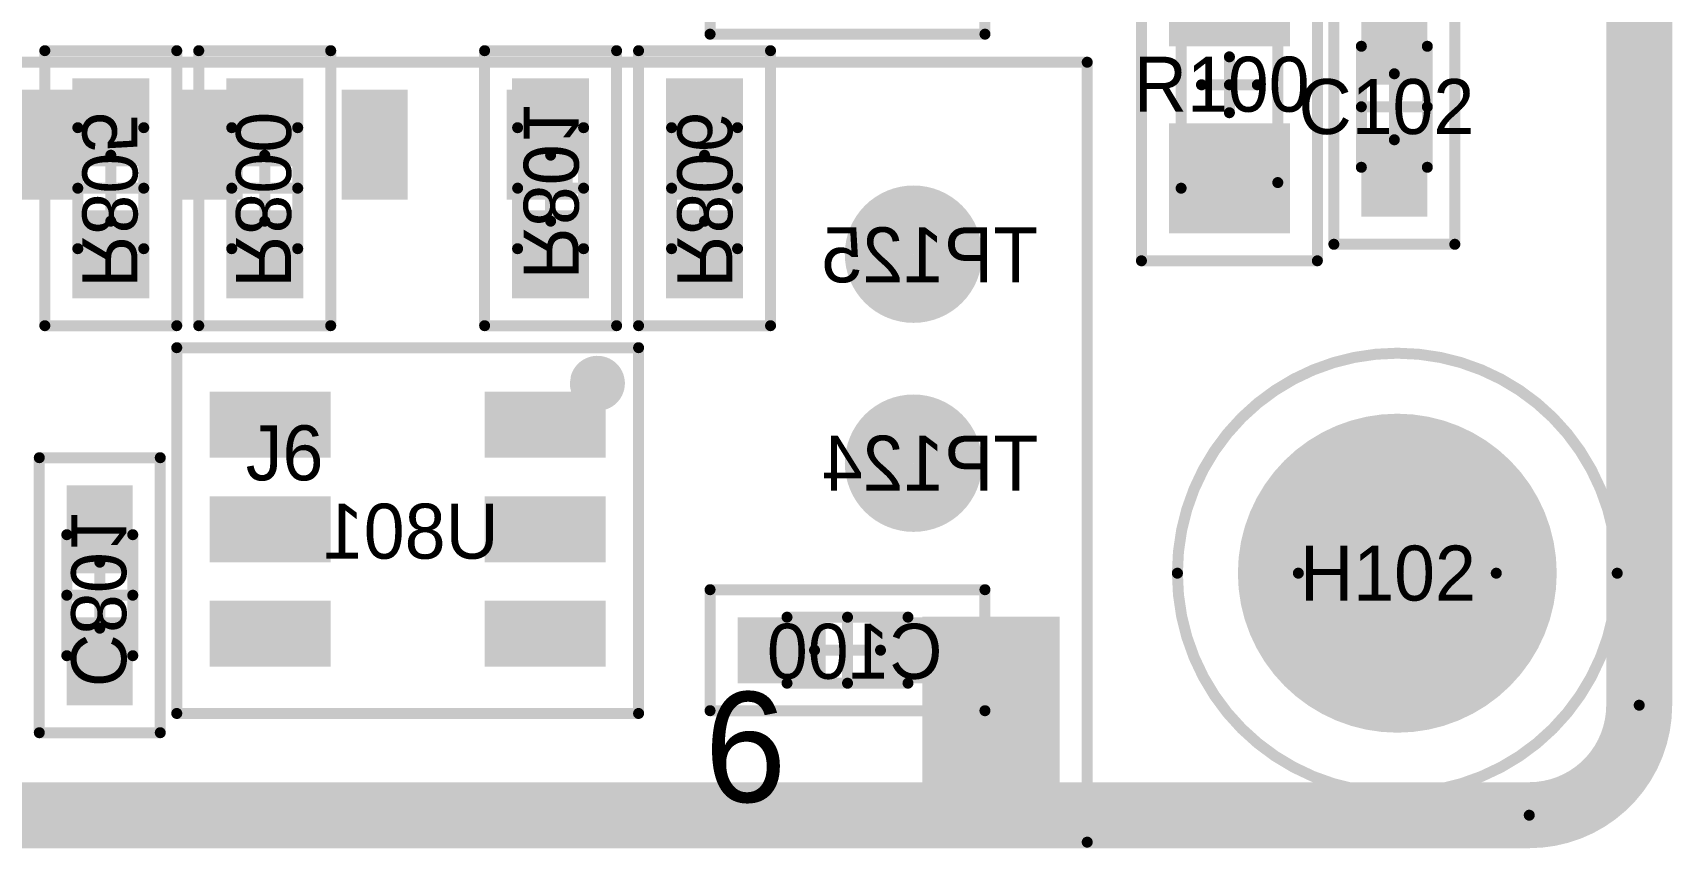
# Model space of a CAD drawing. Header units: millimetres. Extents: x 33.3 to 111.9, y 29.8 to 74.8.
# Drawn here: x 96.96 to 111.87, y 32.7 to 40.11 of the extents above; entities that cross this region are included whole.
import ezdxf

# ---------------------------------------------------------------- set-up
doc = ezdxf.new("R2010")
doc.units = ezdxf.units.MM
for name, color, linetype in [('BottomLayer', 5, 'Continuous'), ('BottomOverlay', 54, 'Continuous'), ('BottomPaste', 16, 'Continuous'), ('KeepOutLayer', 6, 'Continuous'), ('Mechanical1', 6, 'Continuous'), ('Mechanical13', 56, 'Continuous'), ('Mechanical14', 56, 'Continuous'), ('Mechanical15', 56, 'Continuous'), ('Mechanical16', 56, 'Continuous'), ('Mechanical17', 56, 'Continuous'), ('Mechanical8', 56, 'Continuous'), ('MidLayer1', 16, 'Continuous'), ('MidLayer2', 76, 'Continuous'), ('MidLayer3', 90, 'Continuous'), ('MidLayer4', 156, 'Continuous'), ('MidLayer5', 130, 'Continuous'), ('MidLayer6', 216, 'Continuous'), ('MidLayer7', 6, 'Continuous'), ('MidLayer8', 54, 'Continuous'), ('MultiLayer', 9, 'Continuous'), ('PadHoleLayer', 156, 'Continuous'), ('TopLayer', 1, 'Continuous'), ('TopOverlay', 2, 'Continuous'), ('TopPaste', 8, 'Continuous')]:
    doc.layers.add(name, color=color, linetype=linetype)

# ---------------------------------------------------------------- blocks, each defined once
blk = doc.blocks.new('SOT23_6L_B_3')
at = {"layer": 'BottomLayer'}
for points in [[(-1.8, 1.25), (-1.8, 0.65), (-0.7, 1.25), (-0.7, 0.65)], [(0.7, 1.25), (0.7, 0.65), (1.8, 1.25), (1.8, 0.65)], [(-1.8, 0.3), (-1.8, -0.3), (-0.7, 0.3), (-0.7, -0.3)], [(0.7, 0.3), (0.7, -0.3), (1.8, 0.3), (1.8, -0.3)], [(-1.8, -0.65), (-1.8, -1.25), (-0.7, -0.65), (-0.7, -1.25)], [(0.7, -0.65), (0.7, -1.25), (1.8, -0.65), (1.8, -1.25)]]:
    blk.add_solid(points, dxfattribs=at)
at = {"layer": 'BottomOverlay', "const_width": 0.25}
blk.add_lwpolyline([(-1.605, -1.361, -13.700084), (-1.6, -1.325)], format="xyb", dxfattribs=at)
at = {"layer": 'BottomOverlay', "const_width": 0.125}
for points in [[(-1.668, -1.361, 1), (-1.543, -1.361, 1)], [(-1.662, -1.325, 1), (-1.538, -1.325, 1)]]:
    blk.add_lwpolyline(points, format="xyb", close=True, dxfattribs=at)
at = {"layer": 'BottomPaste'}
for points in [[(-1.8, 1.25), (-1.8, 0.65), (-0.7, 1.25), (-0.7, 0.65)], [(0.7, 1.25), (0.7, 0.65), (1.8, 1.25), (1.8, 0.65)], [(-1.8, 0.3), (-1.8, -0.3), (-0.7, 0.3), (-0.7, -0.3)], [(0.7, 0.3), (0.7, -0.3), (1.8, 0.3), (1.8, -0.3)], [(-1.8, -0.65), (-1.8, -1.25), (-0.7, -0.65), (-0.7, -1.25)], [(0.7, -0.65), (0.7, -1.25), (1.8, -0.65), (1.8, -1.25)]]:
    blk.add_solid(points, dxfattribs=at)
at = {"layer": 'Mechanical16', "const_width": 0.1}
for points in [[(2.1, 1.675), (-2.1, 1.675)], [(-2.1, 1.675), (-2.1, -1.65)], [(2.1, 1.675), (2.1, -1.65)], [(2.1, -1.65), (-2.1, -1.65)]]:
    blk.add_lwpolyline(points, dxfattribs=at)
at = {"layer": 'Mechanical16', "const_width": 0.05}
for points in [[(-2.125, 1.675, 1), (-2.075, 1.675, 1)], [(-2.125, 1.675, 1), (-2.075, 1.675, 1)], [(2.075, 1.675, 1), (2.125, 1.675, 1)], [(2.075, 1.675, 1), (2.125, 1.675, 1)], [(-2.125, -1.65, 1), (-2.075, -1.65, 1)], [(-2.125, -1.65, 1), (-2.075, -1.65, 1)], [(2.075, -1.65, 1), (2.125, -1.65, 1)], [(2.075, -1.65, 1), (2.125, -1.65, 1)]]:
    blk.add_lwpolyline(points, format="xyb", close=True, dxfattribs=at)
blk = doc.blocks.new('RESC0402_1005__N_B_44')
at = {"layer": 'BottomLayer'}
for points in [[(-1, 0.35), (-1, -0.35), (-0.2, 0.35), (-0.2, -0.35)], [(0.2, 0.35), (0.2, -0.35), (1, 0.35), (1, -0.35)]]:
    blk.add_solid(points, dxfattribs=at)
at = {"layer": 'BottomPaste'}
for points in [[(-1, 0.35), (-1, -0.35), (-0.2, 0.35), (-0.2, -0.35)], [(0.2, 0.35), (0.2, -0.35), (1, 0.35), (1, -0.35)]]:
    blk.add_solid(points, dxfattribs=at)
at = {"layer": 'Mechanical14', "const_width": 0.1}
for points in [[(0.55, 0.3), (-0.55, 0.3)], [(-0.55, -0.3), (-0.55, 0.3)], [(0.55, -0.3), (0.55, 0.3)], [(0.55, -0.3), (-0.55, -0.3)]]:
    blk.add_lwpolyline(points, dxfattribs=at)
at = {"layer": 'Mechanical14', "const_width": 0.05}
for points in [[(-0.575, 0.3, 1), (-0.525, 0.3, 1)], [(-0.575, 0.3, 1), (-0.525, 0.3, 1)], [(0.525, 0.3, 1), (0.575, 0.3, 1)], [(0.525, 0.3, 1), (0.575, 0.3, 1)], [(-0.575, -0.3, 1), (-0.525, -0.3, 1)], [(-0.575, -0.3, 1), (-0.525, -0.3, 1)], [(0.525, -0.3, 1), (0.575, -0.3, 1)], [(0.525, -0.3, 1), (0.575, -0.3, 1)]]:
    blk.add_lwpolyline(points, format="xyb", close=True, dxfattribs=at)
at = {"layer": 'Mechanical16', "const_width": 0.1}
for points in [[(1.25, 0.6), (-1.25, 0.6)], [(-1.25, -0.6), (-1.25, 0.6)], [(1.25, -0.6), (1.25, 0.6)], [(1.25, -0.6), (-1.25, -0.6)]]:
    blk.add_lwpolyline(points, dxfattribs=at)
at = {"layer": 'Mechanical16', "const_width": 0.05}
for points in [[(-1.275, 0.6, 1), (-1.225, 0.6, 1)], [(-1.275, 0.6, 1), (-1.225, 0.6, 1)], [(1.225, 0.6, 1), (1.275, 0.6, 1)], [(1.225, 0.6, 1), (1.275, 0.6, 1)], [(-1.275, -0.6, 1), (-1.225, -0.6, 1)], [(-1.275, -0.6, 1), (-1.225, -0.6, 1)], [(1.225, -0.6, 1), (1.275, -0.6, 1)], [(1.225, -0.6, 1), (1.275, -0.6, 1)]]:
    blk.add_lwpolyline(points, format="xyb", close=True, dxfattribs=at)
at = {"layer": 'Mechanical17', "const_width": 0.1}
for points in [[(0, -0.3), (0, 0.3)], [(0.3, 0), (-0.3, 0)]]:
    blk.add_lwpolyline(points, dxfattribs=at)
at = {"layer": 'Mechanical17', "const_width": 0.05}
for points in [[(-0.025, 0.3, 1), (0.025, 0.3, 1)], [(-0.325, 0, 1), (-0.275, 0, 1)], [(0.275, 0, 1), (0.325, 0, 1)], [(-0.025, -0.3, 1), (0.025, -0.3, 1)]]:
    blk.add_lwpolyline(points, format="xyb", close=True, dxfattribs=at)
blk = doc.blocks.new('RESC0402_1005__N_B_45')
at = {"layer": 'BottomLayer'}
for points in [[(-1, 0.35), (-1, -0.35), (-0.2, 0.35), (-0.2, -0.35)], [(0.2, 0.35), (0.2, -0.35), (1, 0.35), (1, -0.35)]]:
    blk.add_solid(points, dxfattribs=at)
at = {"layer": 'BottomPaste'}
for points in [[(-1, 0.35), (-1, -0.35), (-0.2, 0.35), (-0.2, -0.35)], [(0.2, 0.35), (0.2, -0.35), (1, 0.35), (1, -0.35)]]:
    blk.add_solid(points, dxfattribs=at)
at = {"layer": 'Mechanical14', "const_width": 0.1}
for points in [[(0.55, 0.3), (-0.55, 0.3)], [(-0.55, -0.3), (-0.55, 0.3)], [(0.55, -0.3), (0.55, 0.3)], [(0.55, -0.3), (-0.55, -0.3)]]:
    blk.add_lwpolyline(points, dxfattribs=at)
at = {"layer": 'Mechanical14', "const_width": 0.05}
for points in [[(-0.575, 0.3, 1), (-0.525, 0.3, 1)], [(-0.575, 0.3, 1), (-0.525, 0.3, 1)], [(0.525, 0.3, 1), (0.575, 0.3, 1)], [(0.525, 0.3, 1), (0.575, 0.3, 1)], [(-0.575, -0.3, 1), (-0.525, -0.3, 1)], [(-0.575, -0.3, 1), (-0.525, -0.3, 1)], [(0.525, -0.3, 1), (0.575, -0.3, 1)], [(0.525, -0.3, 1), (0.575, -0.3, 1)]]:
    blk.add_lwpolyline(points, format="xyb", close=True, dxfattribs=at)
at = {"layer": 'Mechanical16', "const_width": 0.1}
for points in [[(1.25, 0.6), (-1.25, 0.6)], [(-1.25, -0.6), (-1.25, 0.6)], [(1.25, -0.6), (1.25, 0.6)], [(1.25, -0.6), (-1.25, -0.6)]]:
    blk.add_lwpolyline(points, dxfattribs=at)
at = {"layer": 'Mechanical16', "const_width": 0.05}
for points in [[(-1.275, 0.6, 1), (-1.225, 0.6, 1)], [(-1.275, 0.6, 1), (-1.225, 0.6, 1)], [(1.225, 0.6, 1), (1.275, 0.6, 1)], [(1.225, 0.6, 1), (1.275, 0.6, 1)], [(-1.275, -0.6, 1), (-1.225, -0.6, 1)], [(-1.275, -0.6, 1), (-1.225, -0.6, 1)], [(1.225, -0.6, 1), (1.275, -0.6, 1)], [(1.225, -0.6, 1), (1.275, -0.6, 1)]]:
    blk.add_lwpolyline(points, format="xyb", close=True, dxfattribs=at)
at = {"layer": 'Mechanical17', "const_width": 0.1}
for points in [[(0, -0.3), (0, 0.3)], [(0.3, 0), (-0.3, 0)]]:
    blk.add_lwpolyline(points, dxfattribs=at)
at = {"layer": 'Mechanical17', "const_width": 0.05}
for points in [[(-0.025, 0.3, 1), (0.025, 0.3, 1)], [(-0.325, 0, 1), (-0.275, 0, 1)], [(0.275, 0, 1), (0.325, 0, 1)], [(-0.025, -0.3, 1), (0.025, -0.3, 1)]]:
    blk.add_lwpolyline(points, format="xyb", close=True, dxfattribs=at)
blk = doc.blocks.new('RESC0402_1005__N_46')
at = {"layer": 'Mechanical13', "const_width": 0.1}
for points in [[(-0.55, 0.3), (0.55, 0.3)], [(-0.55, -0.3), (-0.55, 0.3)], [(0.55, -0.3), (0.55, 0.3)], [(-0.55, -0.3), (0.55, -0.3)]]:
    blk.add_lwpolyline(points, dxfattribs=at)
at = {"layer": 'Mechanical13', "const_width": 0.05}
for points in [[(-0.575, 0.3, 1), (-0.525, 0.3, 1)], [(-0.575, 0.3, 1), (-0.525, 0.3, 1)], [(0.525, 0.3, 1), (0.575, 0.3, 1)], [(0.525, 0.3, 1), (0.575, 0.3, 1)], [(-0.575, -0.3, 1), (-0.525, -0.3, 1)], [(-0.575, -0.3, 1), (-0.525, -0.3, 1)], [(0.525, -0.3, 1), (0.575, -0.3, 1)], [(0.525, -0.3, 1), (0.575, -0.3, 1)]]:
    blk.add_lwpolyline(points, format="xyb", close=True, dxfattribs=at)
at = {"layer": 'Mechanical15', "const_width": 0.1}
for points in [[(-1.25, 0.6), (1.25, 0.6)], [(-1.25, -0.6), (-1.25, 0.6)], [(1.25, -0.6), (1.25, 0.6)], [(-1.25, -0.6), (1.25, -0.6)]]:
    blk.add_lwpolyline(points, dxfattribs=at)
at = {"layer": 'Mechanical15', "const_width": 0.05}
for points in [[(-1.275, 0.6, 1), (-1.225, 0.6, 1)], [(-1.275, 0.6, 1), (-1.225, 0.6, 1)], [(1.225, 0.6, 1), (1.275, 0.6, 1)], [(1.225, 0.6, 1), (1.275, 0.6, 1)], [(-1.275, -0.6, 1), (-1.225, -0.6, 1)], [(-1.275, -0.6, 1), (-1.225, -0.6, 1)], [(1.225, -0.6, 1), (1.275, -0.6, 1)], [(1.225, -0.6, 1), (1.275, -0.6, 1)]]:
    blk.add_lwpolyline(points, format="xyb", close=True, dxfattribs=at)
at = {"layer": 'Mechanical17', "const_width": 0.1}
for points in [[(0, -0.3), (0, 0.3)], [(-0.3, 0), (0.3, 0)]]:
    blk.add_lwpolyline(points, dxfattribs=at)
at = {"layer": 'Mechanical17', "const_width": 0.05}
for points in [[(-0.025, 0.3, 1), (0.025, 0.3, 1)], [(-0.325, 0, 1), (-0.275, 0, 1)], [(0.275, 0, 1), (0.325, 0, 1)], [(-0.025, -0.3, 1), (0.025, -0.3, 1)]]:
    blk.add_lwpolyline(points, format="xyb", close=True, dxfattribs=at)
at = {"layer": 'TopLayer'}
for points in [[(-0.2, -0.35), (-0.2, 0.35), (-1, -0.35), (-1, 0.35)], [(1, -0.35), (1, 0.35), (0.2, -0.35), (0.2, 0.35)]]:
    blk.add_solid(points, dxfattribs=at)
at = {"layer": 'TopPaste'}
for points in [[(-0.2, -0.35), (-0.2, 0.35), (-1, -0.35), (-1, 0.35)], [(1, -0.35), (1, 0.35), (0.2, -0.35), (0.2, 0.35)]]:
    blk.add_solid(points, dxfattribs=at)
blk = doc.blocks.new('RESC0402_1005__N_B_49')
at = {"layer": 'BottomLayer'}
for points in [[(-1, 0.35), (-1, -0.35), (-0.2, 0.35), (-0.2, -0.35)], [(0.2, 0.35), (0.2, -0.35), (1, 0.35), (1, -0.35)]]:
    blk.add_solid(points, dxfattribs=at)
at = {"layer": 'BottomPaste'}
for points in [[(-1, 0.35), (-1, -0.35), (-0.2, 0.35), (-0.2, -0.35)], [(0.2, 0.35), (0.2, -0.35), (1, 0.35), (1, -0.35)]]:
    blk.add_solid(points, dxfattribs=at)
at = {"layer": 'Mechanical14', "const_width": 0.1}
for points in [[(-0.55, 0.3), (0.55, 0.3)], [(-0.55, 0.3), (-0.55, -0.3)], [(0.55, 0.3), (0.55, -0.3)], [(-0.55, -0.3), (0.55, -0.3)]]:
    blk.add_lwpolyline(points, dxfattribs=at)
at = {"layer": 'Mechanical14', "const_width": 0.05}
for points in [[(-0.575, 0.3, 1), (-0.525, 0.3, 1)], [(-0.575, 0.3, 1), (-0.525, 0.3, 1)], [(0.525, 0.3, 1), (0.575, 0.3, 1)], [(0.525, 0.3, 1), (0.575, 0.3, 1)], [(-0.575, -0.3, 1), (-0.525, -0.3, 1)], [(-0.575, -0.3, 1), (-0.525, -0.3, 1)], [(0.525, -0.3, 1), (0.575, -0.3, 1)], [(0.525, -0.3, 1), (0.575, -0.3, 1)]]:
    blk.add_lwpolyline(points, format="xyb", close=True, dxfattribs=at)
at = {"layer": 'Mechanical16', "const_width": 0.1}
for points in [[(-1.25, 0.6), (1.25, 0.6)], [(-1.25, 0.6), (-1.25, -0.6)], [(1.25, 0.6), (1.25, -0.6)], [(-1.25, -0.6), (1.25, -0.6)]]:
    blk.add_lwpolyline(points, dxfattribs=at)
at = {"layer": 'Mechanical16', "const_width": 0.05}
for points in [[(-1.275, 0.6, 1), (-1.225, 0.6, 1)], [(-1.275, 0.6, 1), (-1.225, 0.6, 1)], [(1.225, 0.6, 1), (1.275, 0.6, 1)], [(1.225, 0.6, 1), (1.275, 0.6, 1)], [(-1.275, -0.6, 1), (-1.225, -0.6, 1)], [(-1.275, -0.6, 1), (-1.225, -0.6, 1)], [(1.225, -0.6, 1), (1.275, -0.6, 1)], [(1.225, -0.6, 1), (1.275, -0.6, 1)]]:
    blk.add_lwpolyline(points, format="xyb", close=True, dxfattribs=at)
at = {"layer": 'Mechanical17', "const_width": 0.1}
for points in [[(0, 0.3), (0, -0.3)], [(-0.3, 0), (0.3, 0)]]:
    blk.add_lwpolyline(points, dxfattribs=at)
at = {"layer": 'Mechanical17', "const_width": 0.05}
for points in [[(-0.025, 0.3, 1), (0.025, 0.3, 1)], [(-0.325, 0, 1), (-0.275, 0, 1)], [(0.275, 0, 1), (0.325, 0, 1)], [(-0.025, -0.3, 1), (0.025, -0.3, 1)]]:
    blk.add_lwpolyline(points, format="xyb", close=True, dxfattribs=at)
blk = doc.blocks.new('RESC0402_1005__N_B_50')
at = {"layer": 'BottomLayer'}
for points in [[(-1, 0.35), (-1, -0.35), (-0.2, 0.35), (-0.2, -0.35)], [(0.2, 0.35), (0.2, -0.35), (1, 0.35), (1, -0.35)]]:
    blk.add_solid(points, dxfattribs=at)
at = {"layer": 'BottomPaste'}
for points in [[(-1, 0.35), (-1, -0.35), (-0.2, 0.35), (-0.2, -0.35)], [(0.2, 0.35), (0.2, -0.35), (1, 0.35), (1, -0.35)]]:
    blk.add_solid(points, dxfattribs=at)
at = {"layer": 'Mechanical14', "const_width": 0.1}
for points in [[(-0.55, 0.3), (0.55, 0.3)], [(-0.55, 0.3), (-0.55, -0.3)], [(0.55, 0.3), (0.55, -0.3)], [(-0.55, -0.3), (0.55, -0.3)]]:
    blk.add_lwpolyline(points, dxfattribs=at)
at = {"layer": 'Mechanical14', "const_width": 0.05}
for points in [[(-0.575, 0.3, 1), (-0.525, 0.3, 1)], [(-0.575, 0.3, 1), (-0.525, 0.3, 1)], [(0.525, 0.3, 1), (0.575, 0.3, 1)], [(0.525, 0.3, 1), (0.575, 0.3, 1)], [(-0.575, -0.3, 1), (-0.525, -0.3, 1)], [(-0.575, -0.3, 1), (-0.525, -0.3, 1)], [(0.525, -0.3, 1), (0.575, -0.3, 1)], [(0.525, -0.3, 1), (0.575, -0.3, 1)]]:
    blk.add_lwpolyline(points, format="xyb", close=True, dxfattribs=at)
at = {"layer": 'Mechanical16', "const_width": 0.1}
for points in [[(-1.25, 0.6), (1.25, 0.6)], [(-1.25, 0.6), (-1.25, -0.6)], [(1.25, 0.6), (1.25, -0.6)], [(-1.25, -0.6), (1.25, -0.6)]]:
    blk.add_lwpolyline(points, dxfattribs=at)
at = {"layer": 'Mechanical16', "const_width": 0.05}
for points in [[(-1.275, 0.6, 1), (-1.225, 0.6, 1)], [(-1.275, 0.6, 1), (-1.225, 0.6, 1)], [(1.225, 0.6, 1), (1.275, 0.6, 1)], [(1.225, 0.6, 1), (1.275, 0.6, 1)], [(-1.275, -0.6, 1), (-1.225, -0.6, 1)], [(-1.275, -0.6, 1), (-1.225, -0.6, 1)], [(1.225, -0.6, 1), (1.275, -0.6, 1)], [(1.225, -0.6, 1), (1.275, -0.6, 1)]]:
    blk.add_lwpolyline(points, format="xyb", close=True, dxfattribs=at)
at = {"layer": 'Mechanical17', "const_width": 0.1}
for points in [[(0, 0.3), (0, -0.3)], [(-0.3, 0), (0.3, 0)]]:
    blk.add_lwpolyline(points, dxfattribs=at)
at = {"layer": 'Mechanical17', "const_width": 0.05}
for points in [[(-0.025, 0.3, 1), (0.025, 0.3, 1)], [(-0.325, 0, 1), (-0.275, 0, 1)], [(0.275, 0, 1), (0.325, 0, 1)], [(-0.025, -0.3, 1), (0.025, -0.3, 1)]]:
    blk.add_lwpolyline(points, format="xyb", close=True, dxfattribs=at)
blk = doc.blocks.new('RESC0603_1608__N_197')
at = {"layer": 'Mechanical13'}
for points, const_width in [([(-1.04, 0.44), (-0.84, 0.44)], 0.2), ([(-1.04, 0.44), (-1.04, -0.44)], 0.2), ([(-0.94, 0.439), (0.841, 0.439)], 0.1), ([(-0.94, 0.439), (-0.889, -0.44)], 0.1), ([(-0.84, 0.44), (-0.84, -0.44)], 0.2), ([(0.84, 0.44), (1.04, 0.44)], 0.2), ([(0.84, 0.44), (0.84, -0.44)], 0.2), ([(0.94, 0.439), (0.94, -0.439)], 0.1), ([(1.04, 0.44), (1.04, -0.44)], 0.2), ([(-1.04, -0.44), (-0.84, -0.44)], 0.2), ([(0.94, -0.439), (-0.889, -0.44)], 0.1), ([(0.84, -0.44), (1.04, -0.44)], 0.2)]:
    blk.add_lwpolyline(points, dxfattribs=dict(at, const_width=const_width))
for points, const_width in [([(-1.09, 0.44, 1), (-0.99, 0.44, 1)], 0.1), ([(-1.09, 0.44, 1), (-0.99, 0.44, 1)], 0.1), ([(-0.965, 0.439, 1), (-0.915, 0.439, 1)], 0.05), ([(-0.965, 0.439, 1), (-0.915, 0.439, 1)], 0.05), ([(-0.89, 0.44, 1), (-0.79, 0.44, 1)], 0.1), ([(-0.89, 0.44, 1), (-0.79, 0.44, 1)], 0.1), ([(0.79, 0.44, 1), (0.89, 0.44, 1)], 0.1), ([(0.79, 0.44, 1), (0.89, 0.44, 1)], 0.1), ([(0.816, 0.439, 1), (0.866, 0.439, 1)], 0.05), ([(0.915, 0.439, 1), (0.965, 0.439, 1)], 0.05), ([(0.99, 0.44, 1), (1.09, 0.44, 1)], 0.1), ([(0.99, 0.44, 1), (1.09, 0.44, 1)], 0.1), ([(-1.09, -0.44, 1), (-0.99, -0.44, 1)], 0.1), ([(-1.09, -0.44, 1), (-0.99, -0.44, 1)], 0.1), ([(-0.89, -0.44, 1), (-0.79, -0.44, 1)], 0.1), ([(-0.89, -0.44, 1), (-0.79, -0.44, 1)], 0.1), ([(-0.914, -0.44, 1), (-0.864, -0.44, 1)], 0.05), ([(-0.914, -0.44, 1), (-0.864, -0.44, 1)], 0.05), ([(0.79, -0.44, 1), (0.89, -0.44, 1)], 0.1), ([(0.79, -0.44, 1), (0.89, -0.44, 1)], 0.1), ([(0.915, -0.439, 1), (0.965, -0.439, 1)], 0.05), ([(0.915, -0.439, 1), (0.965, -0.439, 1)], 0.05), ([(0.99, -0.44, 1), (1.09, -0.44, 1)], 0.1), ([(0.99, -0.44, 1), (1.09, -0.44, 1)], 0.1)]:
    blk.add_lwpolyline(points, format="xyb", close=True, dxfattribs=dict(at, const_width=const_width))
at = {"layer": 'Mechanical15', "const_width": 0.1}
for points in [[(-1.6, 0.8), (-1.6, -0.8)], [(-1.6, 0.8), (1.6, 0.8)], [(1.6, 0.8), (1.6, -0.8)], [(-1.6, -0.8), (1.6, -0.8)]]:
    blk.add_lwpolyline(points, dxfattribs=at)
at = {"layer": 'Mechanical15', "const_width": 0.05}
for points in [[(-1.625, 0.8, 1), (-1.575, 0.8, 1)], [(-1.625, 0.8, 1), (-1.575, 0.8, 1)], [(1.575, 0.8, 1), (1.625, 0.8, 1)], [(1.575, 0.8, 1), (1.625, 0.8, 1)], [(-1.625, -0.8, 1), (-1.575, -0.8, 1)], [(-1.625, -0.8, 1), (-1.575, -0.8, 1)], [(1.575, -0.8, 1), (1.625, -0.8, 1)], [(1.575, -0.8, 1), (1.625, -0.8, 1)]]:
    blk.add_lwpolyline(points, format="xyb", close=True, dxfattribs=at)
at = {"layer": 'Mechanical17', "const_width": 0.1}
for points in [[(0, 0.254), (0, 0)], [(-0.254, 0), (0, 0)], [(0.254, 0), (0, 0)], [(0, 0), (0, -0.254)]]:
    blk.add_lwpolyline(points, dxfattribs=at)
at = {"layer": 'Mechanical17', "const_width": 0.05}
for points in [[(-0.025, 0.254, 1), (0.025, 0.254, 1)], [(-0.279, 0, 1), (-0.229, 0, 1)], [(-0.025, 0, 1), (0.025, 0, 1)], [(-0.025, 0, 1), (0.025, 0, 1)], [(-0.025, 0, 1), (0.025, 0, 1)], [(-0.025, 0, 1), (0.025, 0, 1)], [(0.229, 0, 1), (0.279, 0, 1)], [(-0.025, -0.254, 1), (0.025, -0.254, 1)]]:
    blk.add_lwpolyline(points, format="xyb", close=True, dxfattribs=at)
at = {"layer": 'TopLayer'}
for points in [[(-1.35, -0.55), (-0.35, -0.55), (-1.35, 0.55), (-0.35, 0.55)], [(0.35, -0.55), (1.35, -0.55), (0.35, 0.55), (1.35, 0.55)]]:
    blk.add_solid(points, dxfattribs=at)
at = {"layer": 'TopPaste'}
for points in [[(-1.35, -0.55), (-0.35, -0.55), (-1.35, 0.55), (-0.35, 0.55)], [(0.35, -0.55), (1.35, -0.55), (0.35, 0.55), (1.35, 0.55)]]:
    blk.add_solid(points, dxfattribs=at)
blk = doc.blocks.new('504050_0691_213')
at = {"layer": 'Mechanical15', "const_width": 0.1}
for points in [[(-7.23, 3.345), (7.23, 3.345)], [(-7.23, -3.745), (-7.23, 3.345)], [(7.23, -3.745), (7.23, 3.345)], [(-7.23, -3.745), (7.23, -3.745)]]:
    blk.add_lwpolyline(points, dxfattribs=at)
at = {"layer": 'Mechanical15', "const_width": 0.05}
for points in [[(-7.255, 3.345, 1), (-7.205, 3.345, 1)], [(-7.255, 3.345, 1), (-7.205, 3.345, 1)], [(7.205, 3.345, 1), (7.255, 3.345, 1)], [(7.205, 3.345, 1), (7.255, 3.345, 1)], [(-7.255, -3.745, 1), (-7.205, -3.745, 1)], [(-7.255, -3.745, 1), (-7.205, -3.745, 1)], [(7.205, -3.745, 1), (7.255, -3.745, 1)], [(7.205, -3.745, 1), (7.255, -3.745, 1)]]:
    blk.add_lwpolyline(points, format="xyb", close=True, dxfattribs=at)
at = {"layer": 'TopLayer'}
for points in [[(-3.45, 3.095), (-4.05, 3.095), (-3.45, 2.095), (-4.05, 2.095)], [(-1.95, 3.095), (-2.55, 3.095), (-1.95, 2.095), (-2.55, 2.095)], [(-0.45, 3.095), (-1.05, 3.095), (-0.45, 2.095), (-1.05, 2.095)], [(1.05, 3.095), (0.45, 3.095), (1.05, 2.095), (0.45, 2.095)], [(2.55, 3.095), (1.95, 3.095), (2.55, 2.095), (1.95, 2.095)], [(4.05, 3.095), (3.45, 3.095), (4.05, 2.095), (3.45, 2.095)], [(-5.73, -1.695), (-6.98, -1.695), (-5.73, -3.495), (-6.98, -3.495)], [(5.73, -3.495), (6.98, -3.495), (5.73, -1.695), (6.98, -1.695)]]:
    blk.add_solid(points, dxfattribs=at)
at = {"layer": 'TopPaste'}
for points in [[(-3.45, 3.095), (-4.05, 3.095), (-3.45, 2.095), (-4.05, 2.095)], [(-1.95, 3.095), (-2.55, 3.095), (-1.95, 2.095), (-2.55, 2.095)], [(-0.45, 3.095), (-1.05, 3.095), (-0.45, 2.095), (-1.05, 2.095)], [(1.05, 3.095), (0.45, 3.095), (1.05, 2.095), (0.45, 2.095)], [(2.55, 3.095), (1.95, 3.095), (2.55, 2.095), (1.95, 2.095)], [(4.05, 3.095), (3.45, 3.095), (4.05, 2.095), (3.45, 2.095)], [(-5.73, -1.695), (-6.98, -1.695), (-5.73, -3.495), (-6.98, -3.495)], [(5.73, -3.495), (6.98, -3.495), (5.73, -1.695), (6.98, -1.695)]]:
    blk.add_solid(points, dxfattribs=at)
at = {"layer": 'TopOverlay'}
for s, p in [('1', (-3.75, -3.38)), ('6', (3.75, -3.38))]:
    blk.add_text(s, height=1, dxfattribs=at).set_placement(p)
blk = doc.blocks.new('H____1_8____PT_218')
at = {"layer": 'BottomLayer', "const_width": 1.45}
blk.add_lwpolyline([(-0.725, 0, 1), (0.725, 0, 1)], format="xyb", close=True, dxfattribs=at)
at = {"layer": 'Mechanical8'}
for points, const_width in [([(2, 0, 1), (-2, 0, 1)], 0.1), ([(-2.025, 0, 1), (-1.975, 0, 1)], 0.05), ([(1.975, 0, 1), (2.025, 0, 1)], 0.05)]:
    blk.add_lwpolyline(points, format="xyb", close=True, dxfattribs=dict(at, const_width=const_width))
at = {"layer": 'MidLayer1', "const_width": 1.45}
blk.add_lwpolyline([(-0.725, 0, 1), (0.725, 0, 1)], format="xyb", close=True, dxfattribs=at)
at = {"layer": 'MidLayer2', "const_width": 1.45}
blk.add_lwpolyline([(-0.725, 0, 1), (0.725, 0, 1)], format="xyb", close=True, dxfattribs=at)
at = {"layer": 'MidLayer3', "const_width": 1.45}
blk.add_lwpolyline([(-0.725, 0, 1), (0.725, 0, 1)], format="xyb", close=True, dxfattribs=at)
at = {"layer": 'MidLayer4', "const_width": 1.45}
blk.add_lwpolyline([(-0.725, 0, 1), (0.725, 0, 1)], format="xyb", close=True, dxfattribs=at)
at = {"layer": 'MidLayer5', "const_width": 1.45}
blk.add_lwpolyline([(-0.725, 0, 1), (0.725, 0, 1)], format="xyb", close=True, dxfattribs=at)
at = {"layer": 'MidLayer6', "const_width": 1.45}
blk.add_lwpolyline([(-0.725, 0, 1), (0.725, 0, 1)], format="xyb", close=True, dxfattribs=at)
at = {"layer": 'MidLayer7', "const_width": 1.45}
blk.add_lwpolyline([(-0.725, 0, 1), (0.725, 0, 1)], format="xyb", close=True, dxfattribs=at)
at = {"layer": 'MidLayer8', "const_width": 1.45}
blk.add_lwpolyline([(-0.725, 0, 1), (0.725, 0, 1)], format="xyb", close=True, dxfattribs=at)
at = {"layer": 'MultiLayer', "const_width": 1.45}
blk.add_lwpolyline([(-0.725, 0, 1), (0.725, 0, 1)], format="xyb", close=True, dxfattribs=at)
at = {"layer": 'PadHoleLayer', "const_width": 0.9}
blk.add_lwpolyline([(-0.45, 0, 1), (0.45, 0, 1)], format="xyb", close=True, dxfattribs=at)
at = {"layer": 'TopLayer', "const_width": 1.45}
blk.add_lwpolyline([(-0.725, 0, 1), (0.725, 0, 1)], format="xyb", close=True, dxfattribs=at)
blk = doc.blocks.new('CAPC0402_1005__N_B_224')
at = {"layer": 'BottomLayer'}
for points in [[(-1, 0.3), (-1, -0.3), (-0.2, 0.3), (-0.2, -0.3)], [(0.2, 0.3), (0.2, -0.3), (1, 0.3), (1, -0.3)]]:
    blk.add_solid(points, dxfattribs=at)
at = {"layer": 'BottomPaste'}
for points in [[(-1, 0.3), (-1, -0.3), (-0.2, 0.3), (-0.2, -0.3)], [(0.2, 0.3), (0.2, -0.3), (1, 0.3), (1, -0.3)]]:
    blk.add_solid(points, dxfattribs=at)
at = {"layer": 'Mechanical14', "const_width": 0.1}
for points in [[(-0.55, 0.3), (0.55, 0.3)], [(-0.55, 0.3), (-0.55, -0.3)], [(0.55, 0.3), (0.55, -0.3)], [(-0.55, -0.3), (0.55, -0.3)]]:
    blk.add_lwpolyline(points, dxfattribs=at)
at = {"layer": 'Mechanical14', "const_width": 0.05}
for points in [[(-0.575, 0.3, 1), (-0.525, 0.3, 1)], [(-0.575, 0.3, 1), (-0.525, 0.3, 1)], [(0.525, 0.3, 1), (0.575, 0.3, 1)], [(0.525, 0.3, 1), (0.575, 0.3, 1)], [(-0.575, -0.3, 1), (-0.525, -0.3, 1)], [(-0.575, -0.3, 1), (-0.525, -0.3, 1)], [(0.525, -0.3, 1), (0.575, -0.3, 1)], [(0.525, -0.3, 1), (0.575, -0.3, 1)]]:
    blk.add_lwpolyline(points, format="xyb", close=True, dxfattribs=at)
at = {"layer": 'Mechanical16', "const_width": 0.1}
for points in [[(-1.25, 0.55), (1.25, 0.55)], [(-1.25, 0.55), (-1.25, -0.55)], [(1.25, 0.55), (1.25, -0.55)], [(-1.25, -0.55), (1.25, -0.55)]]:
    blk.add_lwpolyline(points, dxfattribs=at)
at = {"layer": 'Mechanical16', "const_width": 0.05}
for points in [[(-1.275, 0.55, 1), (-1.225, 0.55, 1)], [(-1.275, 0.55, 1), (-1.225, 0.55, 1)], [(1.225, 0.55, 1), (1.275, 0.55, 1)], [(1.225, 0.55, 1), (1.275, 0.55, 1)], [(-1.275, -0.55, 1), (-1.225, -0.55, 1)], [(-1.275, -0.55, 1), (-1.225, -0.55, 1)], [(1.225, -0.55, 1), (1.275, -0.55, 1)], [(1.225, -0.55, 1), (1.275, -0.55, 1)]]:
    blk.add_lwpolyline(points, format="xyb", close=True, dxfattribs=at)
at = {"layer": 'Mechanical17', "const_width": 0.1}
for points in [[(0, 0.3), (0, -0.3)], [(-0.3, 0), (0.3, 0)]]:
    blk.add_lwpolyline(points, dxfattribs=at)
at = {"layer": 'Mechanical17', "const_width": 0.05}
for points in [[(-0.025, 0.3, 1), (0.025, 0.3, 1)], [(-0.325, 0, 1), (-0.275, 0, 1)], [(0.275, 0, 1), (0.325, 0, 1)], [(-0.025, -0.3, 1), (0.025, -0.3, 1)]]:
    blk.add_lwpolyline(points, format="xyb", close=True, dxfattribs=at)
blk = doc.blocks.new('CAPC0402_1005__N_340')
at = {"layer": 'Mechanical13', "const_width": 0.1}
for points in [[(-0.55, 0.3), (0.55, 0.3)], [(-0.55, 0.3), (-0.55, -0.3)], [(0.55, 0.3), (0.55, -0.3)], [(-0.55, -0.3), (0.55, -0.3)]]:
    blk.add_lwpolyline(points, dxfattribs=at)
at = {"layer": 'Mechanical13', "const_width": 0.05}
for points in [[(-0.575, 0.3, 1), (-0.525, 0.3, 1)], [(-0.575, 0.3, 1), (-0.525, 0.3, 1)], [(0.525, 0.3, 1), (0.575, 0.3, 1)], [(0.525, 0.3, 1), (0.575, 0.3, 1)], [(-0.575, -0.3, 1), (-0.525, -0.3, 1)], [(-0.575, -0.3, 1), (-0.525, -0.3, 1)], [(0.525, -0.3, 1), (0.575, -0.3, 1)], [(0.525, -0.3, 1), (0.575, -0.3, 1)]]:
    blk.add_lwpolyline(points, format="xyb", close=True, dxfattribs=at)
at = {"layer": 'Mechanical15', "const_width": 0.1}
for points in [[(-1.25, 0.55), (1.25, 0.55)], [(-1.25, 0.55), (-1.25, -0.55)], [(1.25, 0.55), (1.25, -0.55)], [(-1.25, -0.55), (1.25, -0.55)]]:
    blk.add_lwpolyline(points, dxfattribs=at)
at = {"layer": 'Mechanical15', "const_width": 0.05}
for points in [[(-1.275, 0.55, 1), (-1.225, 0.55, 1)], [(-1.275, 0.55, 1), (-1.225, 0.55, 1)], [(1.225, 0.55, 1), (1.275, 0.55, 1)], [(1.225, 0.55, 1), (1.275, 0.55, 1)], [(-1.275, -0.55, 1), (-1.225, -0.55, 1)], [(-1.275, -0.55, 1), (-1.225, -0.55, 1)], [(1.225, -0.55, 1), (1.275, -0.55, 1)], [(1.225, -0.55, 1), (1.275, -0.55, 1)]]:
    blk.add_lwpolyline(points, format="xyb", close=True, dxfattribs=at)
at = {"layer": 'Mechanical17', "const_width": 0.1}
for points in [[(0, 0.3), (0, -0.3)], [(-0.3, 0), (0.3, 0)]]:
    blk.add_lwpolyline(points, dxfattribs=at)
at = {"layer": 'Mechanical17', "const_width": 0.05}
for points in [[(-0.025, 0.3, 1), (0.025, 0.3, 1)], [(-0.325, 0, 1), (-0.275, 0, 1)], [(0.275, 0, 1), (0.325, 0, 1)], [(-0.025, -0.3, 1), (0.025, -0.3, 1)]]:
    blk.add_lwpolyline(points, format="xyb", close=True, dxfattribs=at)
at = {"layer": 'TopLayer'}
for points in [[(-0.2, -0.3), (-0.2, 0.3), (-1, -0.3), (-1, 0.3)], [(1, -0.3), (1, 0.3), (0.2, -0.3), (0.2, 0.3)]]:
    blk.add_solid(points, dxfattribs=at)
at = {"layer": 'TopPaste'}
for points in [[(-0.2, -0.3), (-0.2, 0.3), (-1, -0.3), (-1, 0.3)], [(1, -0.3), (1, 0.3), (0.2, -0.3), (0.2, 0.3)]]:
    blk.add_solid(points, dxfattribs=at)
blk = doc.blocks.new('CAPC0402_1005__N_B_342')
at = {"layer": 'BottomLayer'}
for points in [[(-1, 0.3), (-1, -0.3), (-0.2, 0.3), (-0.2, -0.3)], [(0.2, 0.3), (0.2, -0.3), (1, 0.3), (1, -0.3)]]:
    blk.add_solid(points, dxfattribs=at)
at = {"layer": 'BottomPaste'}
for points in [[(-1, 0.3), (-1, -0.3), (-0.2, 0.3), (-0.2, -0.3)], [(0.2, 0.3), (0.2, -0.3), (1, 0.3), (1, -0.3)]]:
    blk.add_solid(points, dxfattribs=at)
at = {"layer": 'Mechanical14', "const_width": 0.1}
for points in [[(0.55, 0.3), (-0.55, 0.3)], [(-0.55, 0.3), (-0.55, -0.3)], [(0.55, 0.3), (0.55, -0.3)], [(0.55, -0.3), (-0.55, -0.3)]]:
    blk.add_lwpolyline(points, dxfattribs=at)
at = {"layer": 'Mechanical14', "const_width": 0.05}
for points in [[(-0.575, 0.3, 1), (-0.525, 0.3, 1)], [(-0.575, 0.3, 1), (-0.525, 0.3, 1)], [(0.525, 0.3, 1), (0.575, 0.3, 1)], [(0.525, 0.3, 1), (0.575, 0.3, 1)], [(-0.575, -0.3, 1), (-0.525, -0.3, 1)], [(-0.575, -0.3, 1), (-0.525, -0.3, 1)], [(0.525, -0.3, 1), (0.575, -0.3, 1)], [(0.525, -0.3, 1), (0.575, -0.3, 1)]]:
    blk.add_lwpolyline(points, format="xyb", close=True, dxfattribs=at)
at = {"layer": 'Mechanical16', "const_width": 0.1}
for points in [[(1.25, 0.55), (-1.25, 0.55)], [(-1.25, 0.55), (-1.25, -0.55)], [(1.25, 0.55), (1.25, -0.55)], [(1.25, -0.55), (-1.25, -0.55)]]:
    blk.add_lwpolyline(points, dxfattribs=at)
at = {"layer": 'Mechanical16', "const_width": 0.05}
for points in [[(-1.275, 0.55, 1), (-1.225, 0.55, 1)], [(-1.275, 0.55, 1), (-1.225, 0.55, 1)], [(1.225, 0.55, 1), (1.275, 0.55, 1)], [(1.225, 0.55, 1), (1.275, 0.55, 1)], [(-1.275, -0.55, 1), (-1.225, -0.55, 1)], [(-1.275, -0.55, 1), (-1.225, -0.55, 1)], [(1.225, -0.55, 1), (1.275, -0.55, 1)], [(1.225, -0.55, 1), (1.275, -0.55, 1)]]:
    blk.add_lwpolyline(points, format="xyb", close=True, dxfattribs=at)
at = {"layer": 'Mechanical17', "const_width": 0.1}
for points in [[(0, 0.3), (0, -0.3)], [(0.3, 0), (-0.3, 0)]]:
    blk.add_lwpolyline(points, dxfattribs=at)
at = {"layer": 'Mechanical17', "const_width": 0.05}
for points in [[(-0.025, 0.3, 1), (0.025, 0.3, 1)], [(-0.325, 0, 1), (-0.275, 0, 1)], [(0.275, 0, 1), (0.325, 0, 1)], [(-0.025, -0.3, 1), (0.025, -0.3, 1)]]:
    blk.add_lwpolyline(points, format="xyb", close=True, dxfattribs=at)
blk = doc.blocks.new('TP_1_25___TOP_B_343')
at = {"layer": 'BottomLayer', "const_width": 0.625}
blk.add_lwpolyline([(-0.312, 0, 1), (0.312, 0, 1)], format="xyb", close=True, dxfattribs=at)
at = {"layer": 'BottomPaste', "const_width": 0.625}
blk.add_lwpolyline([(-0.312, 0, 1), (0.312, 0, 1)], format="xyb", close=True, dxfattribs=at)
blk = doc.blocks.new('TP_1_25___TOP_B_344')
at = {"layer": 'BottomLayer', "const_width": 0.625}
blk.add_lwpolyline([(-0.312, 0, 1), (0.312, 0, 1)], format="xyb", close=True, dxfattribs=at)
at = {"layer": 'BottomPaste', "const_width": 0.625}
blk.add_lwpolyline([(-0.312, 0, 1), (0.312, 0, 1)], format="xyb", close=True, dxfattribs=at)

msp = doc.modelspace()

# ---------------------------------------------------------------- linework, layer by layer
at = {"layer": 'KeepOutLayer', "const_width": 0.6}
for points in [[(111.567, 33.999), (111.567, 68.499)], [(34.567, 32.999), (110.567, 32.999)]]:
    msp.add_lwpolyline(points, dxfattribs=at)
msp.add_lwpolyline([(111.567, 33.999, -0.414214), (110.567, 32.999)], format="xyb", dxfattribs=at)
at = {"layer": 'KeepOutLayer', "const_width": 0.3}
for points in [[(111.417, 33.999, 1), (111.717, 33.999, 1)], [(111.417, 33.999, 1), (111.717, 33.999, 1)], [(110.417, 32.999, 1), (110.717, 32.999, 1)], [(110.417, 32.999, 1), (110.717, 32.999, 1)]]:
    msp.add_lwpolyline(points, format="xyb", close=True, dxfattribs=at)
at = {"layer": 'Mechanical1', "const_width": 0.1}
for points in [[(111.567, 33.999), (111.567, 68.499)], [(34.567, 32.999), (110.567, 32.999)]]:
    msp.add_lwpolyline(points, dxfattribs=at)
at = {"layer": 'Mechanical1'}
for points, const_width in [([(110.267, 35.199, 1), (108.467, 35.199, 1)], 0.1), ([(108.442, 35.199, 1), (108.492, 35.199, 1)], 0.05), ([(110.242, 35.199, 1), (110.292, 35.199, 1)], 0.05), ([(111.542, 33.999, 1), (111.592, 33.999, 1)], 0.05), ([(111.542, 33.999, 1), (111.592, 33.999, 1)], 0.05), ([(110.542, 32.999, 1), (110.592, 32.999, 1)], 0.05), ([(110.542, 32.999, 1), (110.592, 32.999, 1)], 0.05)]:
    msp.add_lwpolyline(points, format="xyb", close=True, dxfattribs=dict(at, const_width=const_width))
at = {"layer": 'Mechanical1', "const_width": 0.1}
msp.add_lwpolyline([(111.567, 33.999, -0.414214), (110.567, 32.999)], format="xyb", dxfattribs=at)

# ---------------------------------------------------------------- block references
for name, p, rotation in [('RESC0402_1005__N_46', (104.367, 40.699), 360), ('RESC0603_1608__N_197', (107.84, 39.639), 90), ('CAPC0402_1005__N_340', (109.34, 39.439), 90), ('RESC0402_1005__N_B_45', (97.667, 38.699), 270), ('RESC0402_1005__N_B_50', (99.067, 38.699), 90), ('RESC0402_1005__N_B_49', (101.667, 38.699), 90), ('RESC0402_1005__N_B_44', (103.067, 38.699), 270), ('504050_0691_213', (99.317, 36.499), 360), ('TP_1_25___TOP_B_344', (104.967, 38.099), 90), ('SOT23_6L_B_3', (100.367, 35.599), 180), ('TP_1_25___TOP_B_343', (104.967, 36.199), 90), ('CAPC0402_1005__N_B_224', (97.567, 34.999), 90), ('CAPC0402_1005__N_B_342', (104.367, 34.499), 180)]:
    msp.add_blockref(name, p, dxfattribs=dict(rotation=rotation))
msp.add_blockref('H____1_8____PT_218', (109.367, 35.199))

# ---------------------------------------------------------------- texts
at = {"layer": 'BottomOverlay', "text_generation_flag": 2}
for s, p in [('R805', (97.409, 37.795)), ('R800', (98.806, 37.795)), ('R801', (101.422, 37.871)), ('R806', (102.819, 37.795)), ('C801', (97.307, 34.163))]:
    msp.add_text(s, height=0.5, rotation=270, dxfattribs=at).set_placement(p)
for s, p in [('TP125', (106.1, 37.843)), ('TP124', (106.102, 35.949)), ('U801', (101.194, 35.331)), ('C100', (105.232, 34.239))]:
    msp.add_text(s, height=0.5, dxfattribs=at).set_placement(p)
at = {"layer": 'TopOverlay'}
for s, p in [('R100', (106.971, 39.394)), ('C102', (108.469, 39.191)), ('J6', (98.894, 36.043)), ('H102', (108.483, 34.95))]:
    msp.add_text(s, height=0.5, dxfattribs=at).set_placement(p)

doc.saveas('drawing.dxf')
